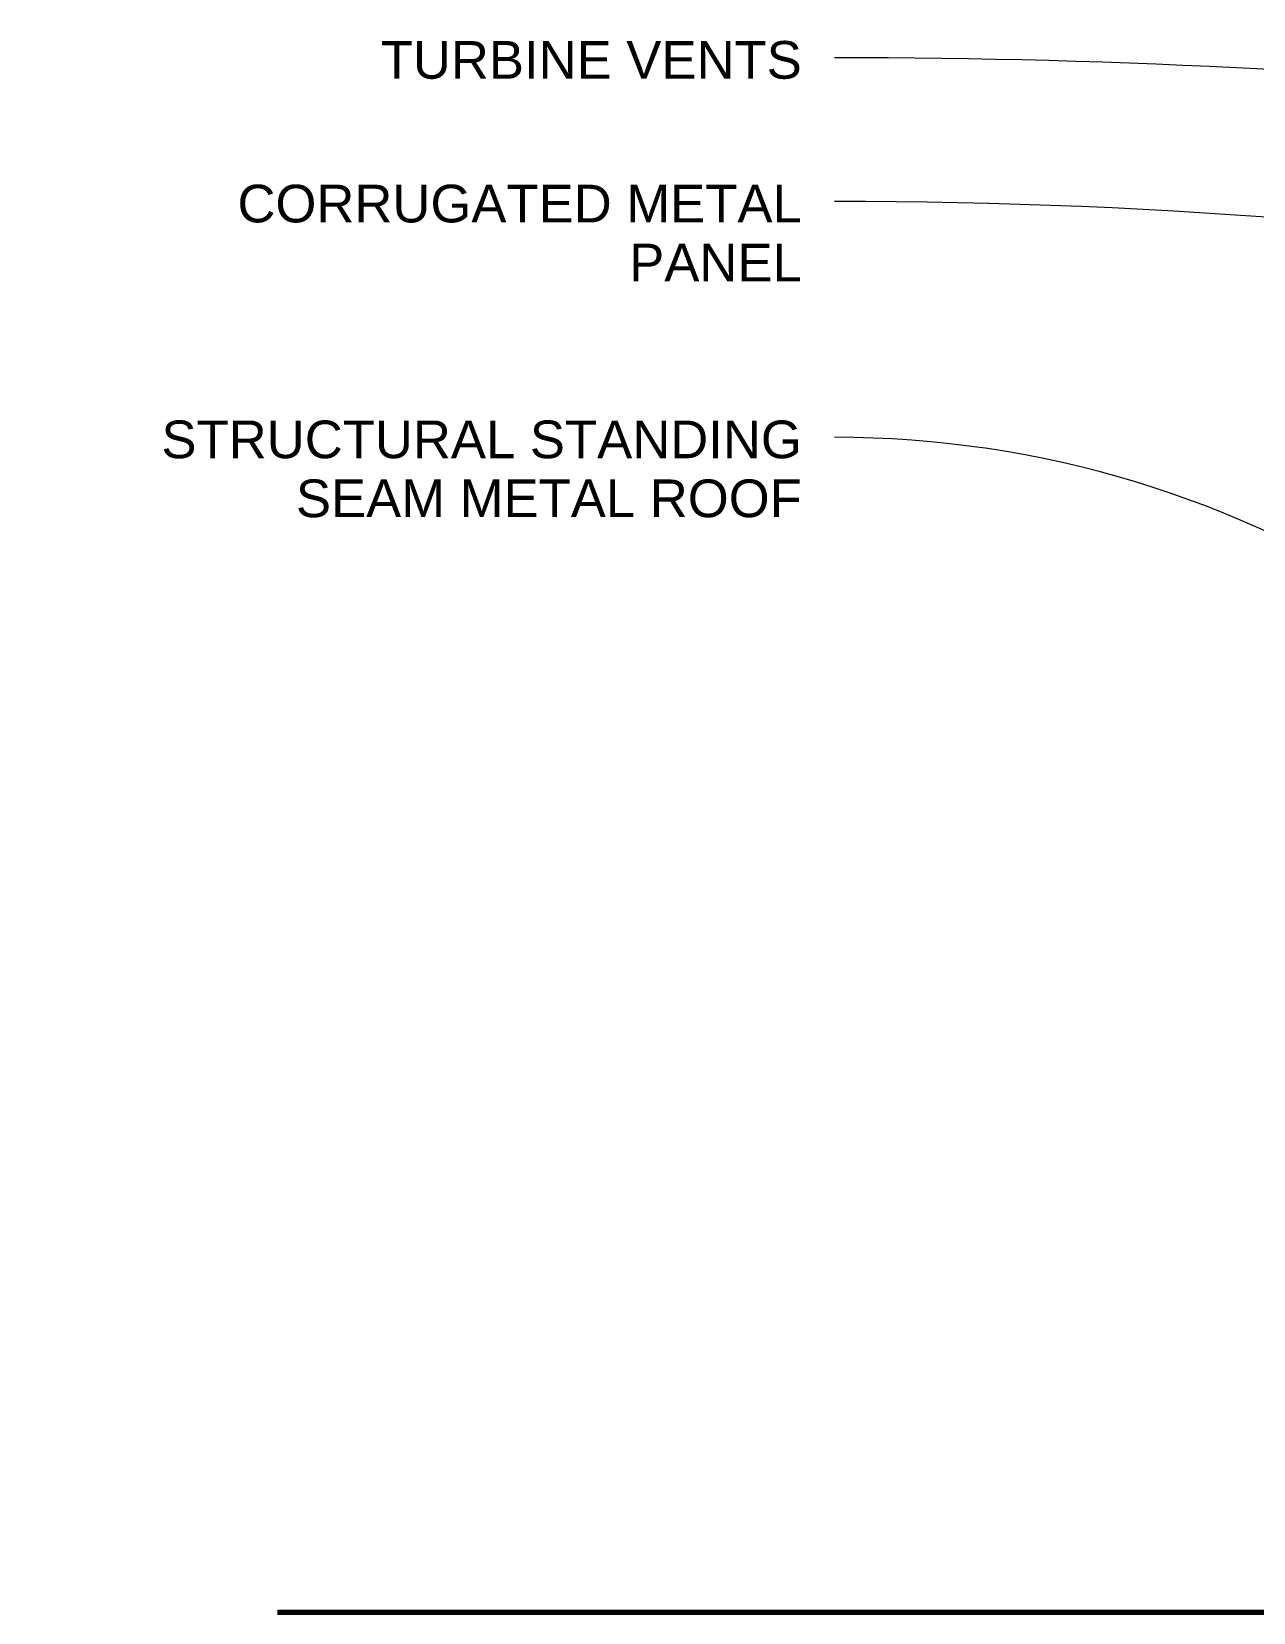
# Model space of a CAD drawing. Header units: inches. Extents: x 20478 to 36715, y -248 to 750.
# Drawn here: x 20478 to 20860.7, y 0 to 495.2 of the extents above; entities that cross this region are included whole.
import ezdxf

# ---------------------------------------------------------------- set-up
doc = ezdxf.new("R2010")
doc.units = ezdxf.units.IN
doc.header["$MEASUREMENT"] = 0
doc.layers.add('C-TOPO', color=7, linetype='Continuous', lineweight=9)
doc.layers.add('G-ANNO-TEXT', color=231, linetype='Continuous', lineweight=9)
doc.styles.add('Arial_1', font='arial.ttf', dxfattribs={"height": 11.802395})

msp = doc.modelspace()

# ---------------------------------------------------------------- linework, layer by layer
at = {"layer": 'C-TOPO', "lineweight": 70}
for p, q in [((20848.067, 0), (20555.031, 0)), ((22735.805, 0), (20848.067, 0))]:
    msp.add_line(p, q, dxfattribs=at)
at = {"layer": 'C-TOPO'}
for p in [(20555.031, 0), (22735.805, 0)]:
    msp.add_line(p, (20848.066, 0), dxfattribs=at)
at = {"layer": 'G-ANNO-TEXT', "color": 145}
for centre, radius, start in [((20729.514, -2031.135), 2518.102, 77.77735), ((20729.514, -1418.265), 1860.223, 70.960759), ((20729.514, 43.337), 324.752, 23.19004)]:
    msp.add_arc(centre, radius, start, 90, dxfattribs=at)

# ---------------------------------------------------------------- texts
at = {"layer": 'G-ANNO-TEXT', "color": 145, "char_height": 11.8024, "attachment_point": 3, "line_spacing_factor": 0.938532, "style": 'Arial_1', "bg_fill": 3, "box_fill_scale": 1.25, "bg_fill_color": 0, "bg_fill_transparency": 0}
for s, insert, width in [('TURBINE VENTS', (20719.274, 492.216), 156.816), ('CORRUGATED METAL\\PPANEL', (20719.274, 447.206), 210.096), ('STRUCTURAL STANDING\\PSEAM METAL ROOF', (20719.274, 373.338), 238.32)]:
    msp.add_mtext(s, dxfattribs=dict(at, insert=insert, width=width))

doc.saveas('drawing.dxf')
